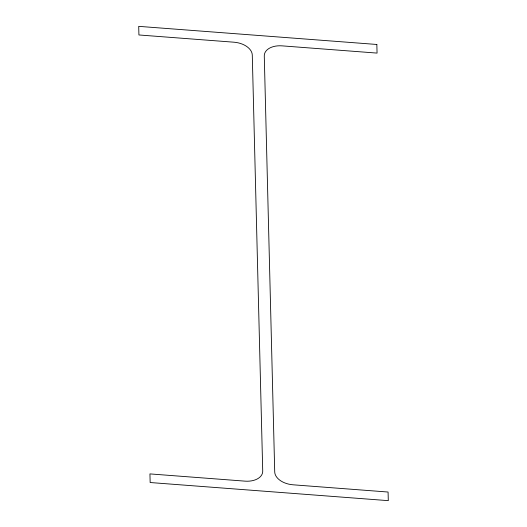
<?xml version="1.0" encoding="UTF-8"?>
<svg xmlns="http://www.w3.org/2000/svg" width="527" height="527" viewBox="0 0 527 527"><rect width="100%" height="100%" fill="white"/><g stroke="black" fill="none" stroke-linecap="round" stroke-linejoin="round"><path stroke-width="0.79" d="M376.845 44.472L138.706 26.35L138.924 34.966L233.995 42.206A18.109 11.396 8.2 0 1 252.281 55.065L262.723 471.019A18.109 11.396 8.2 0 1 245.015 481.144L149.938 473.905L150.155 482.528L388.294 500.65L388.076 492.034L293.005 484.794A18.109 11.396 8.2 0 1 274.719 471.935L264.277 55.981A18.109 11.396 8.2 0 1 281.985 45.856L377.062 53.095L376.845 44.472"/></g></svg>
